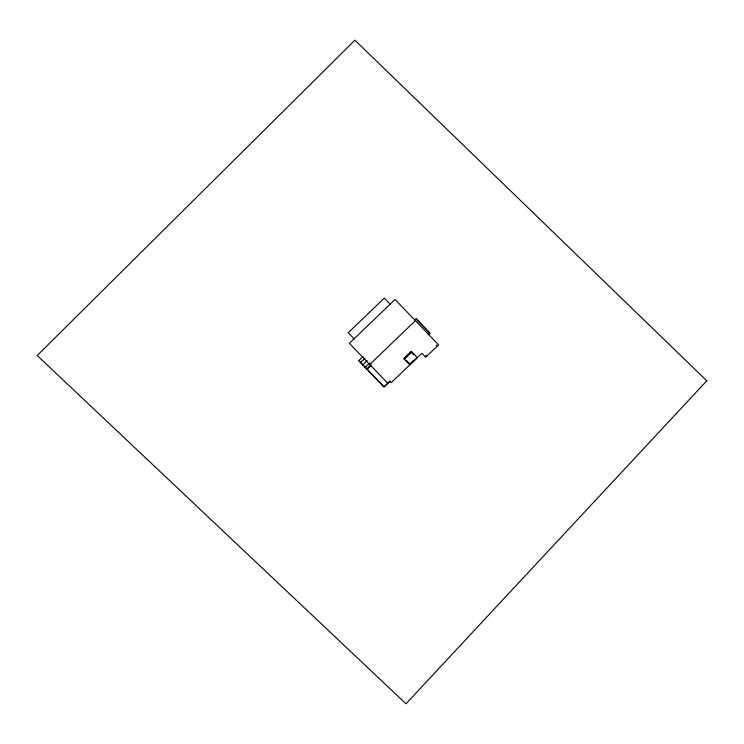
<?xml version="1.0" encoding="UTF-8"?>
<svg xmlns="http://www.w3.org/2000/svg" width="744" height="744" viewBox="0 0 744 744"><rect width="100%" height="100%" fill="white"/><g stroke="black" fill="none" stroke-linecap="round" stroke-linejoin="round"><path stroke-width="1.12" d="M362.998 356.581L358.72 360.682L384.006 387.057L389.94 381.365M360.524 362.561L364.978 358.292M362.7 364.839L367.155 360.57M365.137 367.378L369.591 363.109M414.482 320.19L416.138 318.609L430.079 333.154L428.432 334.735M414.631 320.487L416.129 319.055L429.641 333.145L428.144 334.586M369.722 364.495L415.412 320.692M366.653 368.959L371.107 364.69M367.062 369.377L370.875 365.713M404.606 358.552L411.2 352.228M404.327 359.194L411.851 351.986M389.921 381.142L384.016 386.806L358.85 360.561M410.651 363.212L413.125 360.84M425.587 355.799L426.21 355.204M436.105 345.718L436.737 345.114M390.349 304.37L384.341 298.102L348.22 332.726L354.228 338.994M412.269 353.344L413.655 354.786M406.094 360.115L409.823 364.002M389.828 381.235L391.186 382.658L421.829 353.279L425.67 357.287L438.607 344.891L395.073 299.479L349.382 343.282L387.829 383.383M706.8 380.788L405.982 703.796L37.2 355.52L354.907 40.204L706.8 380.788M411.218 351.326L403.704 358.534L409.805 364.904L417.328 357.697L411.218 351.326"/></g></svg>
